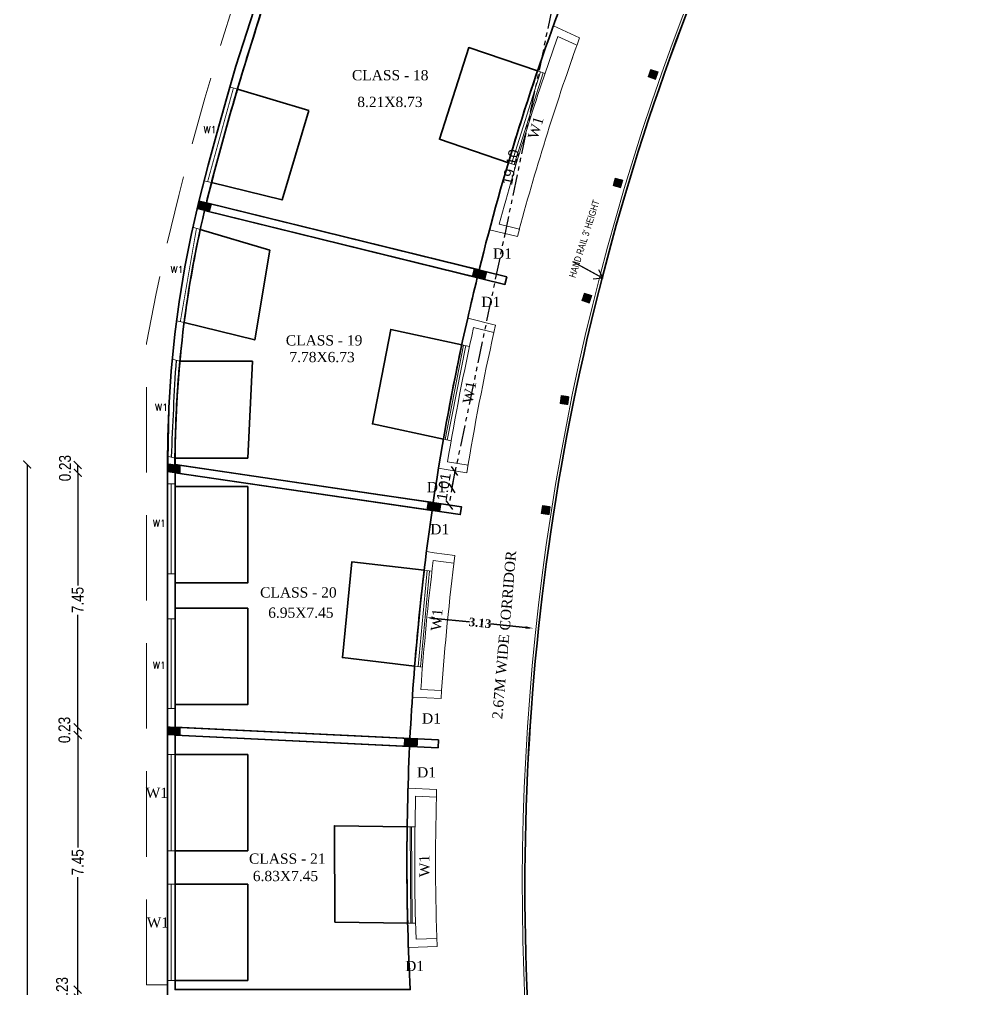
# Model space of a CAD drawing. Header units: metres. Extents: x 43 to 977, y 102 to 459.
# Drawn here: x 755.88 to 784.09, y 162.82 to 191.23 of the extents above; entities that cross this region are included whole.
import ezdxf

# ---------------------------------------------------------------- set-up
doc = ezdxf.new("R2010")
doc.units = ezdxf.units.M
doc.header["$MEASUREMENT"] = 0
doc.header["$PDMODE"] = 3
doc.linetypes.add('HIDDEN', pattern=[0.375, 0.25, -0.125])
doc.linetypes.add('PHANTOM2', pattern=[1.25, 0.625, -0.125, 0.125, -0.125, 0.125, -0.125])
doc.layers.get('0').update_dxf_attribs({"lineweight": 0})
doc.layers.get('Defpoints').update_dxf_attribs({"lineweight": 0})
for name, color, linetype, lineweight in [('BLK_1_FLR_3_ EXIT_WIDTH_ DOOR', 7, 'Continuous', 35), ('BLK_1_FLR_3_BLT_UP_AREA', 4, 'Continuous', 35), ('BLK_1_FLR_3_BLT_UP_AREA_DEDUCT', 4, 'Continuous', 35), ('BLK_1_FLR_3_CARPET_AREA', 10, 'Continuous', 35), ('BLK_1_FLR_3_REGULAR_ROOM_16', 7, 'Continuous', 35), ('BLK_1_FLR_3_REGULAR_ROOM_17', 7, 'Continuous', 35), ('BLK_1_FLR_3_REGULAR_ROOM_18', 1, 'Continuous', 35), ('BLK_1_FLR_3_REGULAR_ROOM_19', 117, 'Continuous', 35), ('BLK_1_FLR_3_ROOM_17_LIGHT_VENTILATION_2', 6, 'Continuous', 35), ('BLK_1_FLR_3_ROOM_17_LIGHT_VENTILATION_3', 6, 'Continuous', 35), ('BLK_1_FLR_3_ROOM_18_LIGHT_VENTILATION_1', 6, 'Continuous', 35), ('BLK_1_FLR_3_ROOM_18_LIGHT_VENTILATION_2', 140, 'Continuous', 35), ('BLK_1_FLR_3_ROOM_18_LIGHT_VENTILATION_3', 140, 'Continuous', 35), ('BLK_1_FLR_3_ROOM_19_LIGHT_VENTILATION_1', 4, 'Continuous', 35), ('BLK_1_FLR_3_ROOM_19_LIGHT_VENTILATION_2', 4, 'Continuous', 35), ('BLK_1_FLR_3_ROOM_19_LIGHT_VENTILATION_3', 4, 'Continuous', 35), ('BLK_1_FLR_3_ROOM_20_LIGHT_VENTILATION_1', 4, 'Continuous', 35), ('BLK_1_FLR_3_ROOM_20_LIGHT_VENTILATION_2', 4, 'Continuous', 35), ('BLK_1_FLR_3_ROOM_20_LIGHT_VENTILATION_3', 4, 'Continuous', 35), ('Column', 1, 'Continuous', 0), ('DIST_EXIT', 7, 'Continuous', 35), ('fence', 15, 'Continuous', 0), ('FURN', 30, 'Continuous', 0), ('hatch', 7, 'Continuous', 0), ('PATH_WAY', 140, 'Continuous', 35), ('RTEXT', 4, 'Continuous', 0), ('TE', 9, 'Continuous', 0), ('TEXT', 130, 'Continuous', 0), ('WALL', 7, 'Continuous', 0), ('WIN', 13, 'Continuous', 0)]:
    doc.layers.add(name, color=color, linetype=linetype, lineweight=lineweight)
doc.styles.add('ARIAL', font='arial.ttf')
doc.styles.add('RTEXT', font='arial.ttf', dxfattribs={"width": 0.8, "height": 8})
doc.styles.get("Standard").update_dxf_attribs({"font": 'romans.shx'})
doc.styles.add('style2', font='romantic.ttf')
doc.styles.add('visa', font='swissc.ttf')
doc.styles.add('working', font='timesbd.ttf', dxfattribs={"height": 0.25})
doc.dimstyles.new('Copy of o3 400', dxfattribs={"dimscale": 0.23, "dimtxt": 0.9, "dimasz": 1, "dimexe": 5, "dimexo": 9, "dimgap": 0.23, "dimtad": 0, "dimlfac": 4, "dimzin": 3, "dimdsep": 46, "dimtxsty": 'visa', "dimblk": 'ARCHTICK', "dimcen": 0.09, "dimse1": 1, "dimse2": 1, "dimclrd": 7, "dimclre": 256, "dimclrt": 7, "dimadec": 0, "dimazin": 0, "dimtfac": 0.23, "dimtofl": 0, "dimtmove": 2, "dimatfit": 1, "dimldrblk": 'ARCHTICK', "dimfxl": 0, "dimtolj": 1, "dimtzin": 0, "dimarcsym": 0})
doc.dimstyles.new('new model', dxfattribs={"dimtxt": 0.25, "dimasz": 0.23, "dimexe": 0.1, "dimexo": 0.1, "dimgap": 0, "dimtad": 0, "dimtoh": 1, "dimzin": 1, "dimdsep": 46, "dimtxsty": 'working', "dimcen": 0.09, "dimse1": 1, "dimse2": 1, "dimclrd": 8, "dimclre": 8, "dimclrt": 3, "dimadec": 1, "dimazin": 0, "dimtfac": 1, "dimtofl": 0, "dimtmove": 0, "dimatfit": 3, "dimfxl": 0, "dimtolj": 1, "dimtzin": 0, "dimlwd": -1, "dimlwe": -1, "dimarcsym": 0})
doc.dimstyles.new('o3', dxfattribs={"dimscale": 0.23, "dimtxt": 0.9, "dimasz": 1, "dimexe": 5, "dimexo": 9, "dimgap": 0.23, "dimtad": 0, "dimzin": 3, "dimdsep": 46, "dimtxsty": 'visa', "dimblk": 'ARCHTICK', "dimcen": 0.09, "dimse1": 1, "dimse2": 1, "dimclrd": 7, "dimclre": 256, "dimclrt": 7, "dimadec": 0, "dimazin": 0, "dimtfac": 0.23, "dimtofl": 0, "dimtmove": 2, "dimatfit": 1, "dimldrblk": 'ARCHTICK', "dimfxl": 0, "dimtolj": 1, "dimtzin": 0, "dimarcsym": 0})
doc.dimstyles.new('OPEN SPACE', dxfattribs={"dimtxt": 0.3, "dimasz": 0.23, "dimexe": 0.1875, "dimexo": 0.0625, "dimgap": 0.09, "dimtad": 3, "dimzin": 0, "dimdsep": 46, "dimtxsty": 'ARIAL', "dimblk": 'OBLIQUE', "dimcen": 0.09, "dimse1": 1, "dimse2": 1, "dimclrd": 6, "dimclre": 6, "dimclrt": 7, "dimadec": 0, "dimazin": 0, "dimtfac": 0.5, "dimtix": 1, "dimtmove": 0, "dimatfit": 3, "dimfxl": 0, "dimtolj": 1, "dimtzin": 0, "dimarcsym": 0})
pattern_1 = [(132.31231151, (-1151.4285927, -5185.0770647), (-0.0023475164164, -0.0021369978422), [])]
pattern_2 = [(126.69230769, (-1665.9601152, -4964.5242496), (-0.0025455095069, -0.0018968327426), [])]
pattern_3 = [(121.153846154, (-2149.488844, -4698.8002136), (-0.002716696904, -0.0016423005312), [])]
pattern_4 = [(58.846153846, (17038.6422434, 7232.9600192), (0.002716696904, -0.0016423005312), [])]

# ---------------------------------------------------------------- blocks, each defined once
blk = doc.blocks.new('_ArchTick')
at = {"color": 0, "const_width": 0.15}
blk.add_lwpolyline([(-0.5, -0.5), (0.5, 0.5)], dxfattribs=at)
blk = doc.blocks.new('*D35')
at = {"layer": 'Defpoints', "color": 0, "lineweight": 30}
for p in [(757.587, 162.816), (760.819, 162.816), (760.819, 162.584)]:
    blk.add_point(p, dxfattribs=at)
at = {"layer": 'WALL', "color": 7, "lineweight": -2}
blk.add_line((757.587, 162.584), (757.587, 162.816), dxfattribs=at)
at = {"layer": 'WALL', "color": 7, "lineweight": -2, "xscale": 0.23, "yscale": 0.23, "zscale": 0.23}
for p, rotation in [((757.587, 162.816), 90), ((757.587, 162.584), 270)]:
    blk.add_blockref('_ArchTick', p, dxfattribs=dict(at, rotation=rotation))
at = {"layer": 'WALL', "color": 7, "insert": (757.128, 162.801), "char_height": 0.345, "attachment_point": 5, "rotation": 90, "style": 'visa'}
blk.add_mtext('\\A1;0.23', dxfattribs=at)
blk = doc.blocks.new('*D36')
at = {"layer": 'Defpoints', "color": 0, "lineweight": 30}
for p in [(757.587, 170.27), (760.438, 170.27), (760.819, 162.816)]:
    blk.add_point(p, dxfattribs=at)
at = {"layer": 'WALL', "color": 7, "lineweight": -2}
for p, q in [((757.587, 170.27), (757.587, 166.974)), ((757.587, 162.816), (757.587, 166.113))]:
    blk.add_line(p, q, dxfattribs=at)
at = {"layer": 'WALL', "color": 7, "lineweight": -2, "xscale": 0.23, "yscale": 0.23, "zscale": 0.23}
for p, rotation in [((757.587, 170.27), 90), ((757.587, 162.816), 270)]:
    blk.add_blockref('_ArchTick', p, dxfattribs=dict(at, rotation=rotation))
at = {"layer": 'WALL', "color": 7, "insert": (757.587, 166.543), "char_height": 0.345, "attachment_point": 5, "rotation": 90, "style": 'visa'}
blk.add_mtext('\\A1;7.45', dxfattribs=at)
blk = doc.blocks.new('*D37')
at = {"layer": 'Defpoints', "color": 0, "lineweight": 30}
for p in [(757.587, 170.499), (760.438, 170.499), (760.438, 170.27)]:
    blk.add_point(p, dxfattribs=at)
at = {"layer": 'WALL', "color": 7, "lineweight": -2}
blk.add_line((757.587, 170.27), (757.587, 170.499), dxfattribs=at)
at = {"layer": 'WALL', "color": 7, "lineweight": -2, "xscale": 0.23, "yscale": 0.23, "zscale": 0.23}
for p, rotation in [((757.587, 170.499), 90), ((757.587, 170.27), 270)]:
    blk.add_blockref('_ArchTick', p, dxfattribs=dict(at, rotation=rotation))
at = {"layer": 'WALL', "color": 7, "insert": (757.197, 170.419), "char_height": 0.345, "attachment_point": 5, "rotation": 90, "style": 'visa'}
blk.add_mtext('\\A1;0.23', dxfattribs=at)
blk = doc.blocks.new('*D38')
at = {"layer": 'Defpoints', "color": 0, "lineweight": 30}
for p in [(757.587, 177.948), (760.438, 177.948), (760.438, 170.499)]:
    blk.add_point(p, dxfattribs=at)
at = {"layer": 'WALL', "color": 7, "lineweight": -2}
for p, q in [((757.587, 177.948), (757.587, 174.654)), ((757.587, 170.499), (757.587, 173.793))]:
    blk.add_line(p, q, dxfattribs=at)
at = {"layer": 'WALL', "color": 7, "lineweight": -2, "xscale": 0.23, "yscale": 0.23, "zscale": 0.23}
for p, rotation in [((757.587, 177.948), 90), ((757.587, 170.499), 270)]:
    blk.add_blockref('_ArchTick', p, dxfattribs=dict(at, rotation=rotation))
at = {"layer": 'WALL', "color": 7, "insert": (757.587, 174.224), "char_height": 0.345, "attachment_point": 5, "rotation": 90, "style": 'visa'}
blk.add_mtext('\\A1;7.45', dxfattribs=at)
blk = doc.blocks.new('*D39')
at = {"layer": 'Defpoints', "color": 0, "lineweight": 30}
for p in [(757.587, 178.179), (760.438, 178.179), (760.438, 177.948)]:
    blk.add_point(p, dxfattribs=at)
at = {"layer": 'WALL', "color": 7, "lineweight": -2}
blk.add_line((757.587, 177.948), (757.587, 178.179), dxfattribs=at)
at = {"layer": 'WALL', "color": 7, "lineweight": -2, "xscale": 0.23, "yscale": 0.23, "zscale": 0.23}
for p, rotation in [((757.587, 178.179), 90), ((757.587, 177.948), 270)]:
    blk.add_blockref('_ArchTick', p, dxfattribs=dict(at, rotation=rotation))
at = {"layer": 'WALL', "color": 7, "insert": (757.215, 178.086), "char_height": 0.345, "attachment_point": 5, "rotation": 90, "style": 'visa'}
blk.add_mtext('\\A1;0.23', dxfattribs=at)
blk = doc.blocks.new('*D40')
at = {"layer": 'Defpoints', "color": 0, "lineweight": 30}
for p in [(760.433, 178.189), (756.105, 139.866), (760.438, 139.866)]:
    blk.add_point(p, dxfattribs=at)
at = {"layer": 'WALL', "color": 7, "lineweight": -2}
for p, q in [((756.105, 178.189), (756.105, 159.574)), ((756.105, 139.866), (756.105, 158.481))]:
    blk.add_line(p, q, dxfattribs=at)
at = {"layer": 'WALL', "color": 7, "lineweight": -2, "xscale": 0.23, "yscale": 0.23, "zscale": 0.23}
for p, rotation in [((756.105, 178.189), 90), ((756.105, 139.866), 270)]:
    blk.add_blockref('_ArchTick', p, dxfattribs=dict(at, rotation=rotation))
at = {"layer": 'WALL', "color": 7, "insert": (756.105, 159.028), "char_height": 0.345, "attachment_point": 5, "rotation": 90, "style": 'visa'}
blk.add_mtext('\\A1;38.32', dxfattribs=at)
blk = doc.blocks.new('*D855')
at = {"layer": 'Defpoints', "color": 0, "lineweight": 30}
for p in [(767.798, 173.607), (770.917, 173.295), (770.927, 173.397)]:
    blk.add_point(p, dxfattribs=at)
at = {"layer": 'PATH_WAY', "color": 4}
for p, q in [((768.037, 173.687), (769.059, 173.584)), ((770.698, 173.42), (769.676, 173.523))]:
    blk.add_line(p, q, dxfattribs=at)
at = {"layer": 'PATH_WAY', "color": 4, "lineweight": 30}
for points in [[(768.041, 173.725), (768.033, 173.649), (767.808, 173.71)], [(770.702, 173.459), (770.694, 173.382), (770.927, 173.397)]]:
    blk.add_solid(points, dxfattribs=at)
at = {"layer": 'PATH_WAY', "color": 4, "lineweight": 35, "insert": (769.368, 173.554), "char_height": 0.25, "attachment_point": 5, "rotation": 354.2853, "style": 'working'}
blk.add_mtext('\\A1;3.13', dxfattribs=at)
blk = doc.blocks.new('_Oblique')
at = {"color": 0, "linetype": 'ByBlock', "lineweight": -2}
blk.add_line((-0.5, -0.5), (0.5, 0.5), dxfattribs=at)
blk = doc.blocks.new('*D856')
at = {"layer": 'BLK_1_FLR_3_ EXIT_WIDTH_ DOOR', "color": 2, "linetype": 'PHANTOM2', "lineweight": -2}
blk.add_line((768.627, 178.002), (768.465, 177.003), dxfattribs=at)
at = {"layer": 'Defpoints', "color": 0, "lineweight": 30}
for p in [(768.383, 178.042), (768.221, 177.042), (768.465, 177.003)]:
    blk.add_point(p, dxfattribs=at)
at = {"layer": 'BLK_1_FLR_3_ EXIT_WIDTH_ DOOR', "color": 2, "lineweight": -2, "xscale": 0.23, "yscale": 0.23, "zscale": 0.23}
for p, rotation in [((768.627, 178.002), 80.79081548751336), ((768.465, 177.003), 260.7908154875133)]:
    blk.add_blockref('_Oblique', p, dxfattribs=dict(at, rotation=rotation))
at = {"layer": 'BLK_1_FLR_3_ EXIT_WIDTH_ DOOR', "color": 2, "lineweight": 35, "insert": (768.306, 177.541), "char_height": 0.3, "attachment_point": 5, "rotation": 80.7908, "style": 'ARIAL'}
blk.add_mtext('\\A1;1.01', dxfattribs=at)
blk = doc.blocks.new('*D857')
at = {"layer": 'Defpoints', "color": 0, "lineweight": 30}
for p in [(772.456, 196.196), (772.456, 196.196), (768.546, 177.502)]:
    blk.add_point(p, dxfattribs=at)
at = {"layer": 'DIST_EXIT', "color": 7, "linetype": 'PHANTOM2', "lineweight": -2}
blk.add_line((768.546, 177.502), (772.456, 196.196), dxfattribs=at)
at = {"layer": 'DIST_EXIT', "color": 7, "lineweight": -2, "xscale": 0.23, "yscale": 0.23, "zscale": 0.23}
for p, rotation in [((772.456, 196.196), 78.18450841955644), ((768.546, 177.502), 258.1845084195564)]:
    blk.add_blockref('_Oblique', p, dxfattribs=dict(at, rotation=rotation))
at = {"layer": 'DIST_EXIT', "color": 7, "lineweight": 35, "insert": (770.263, 186.899), "char_height": 0.3, "attachment_point": 5, "rotation": 78.1845, "style": 'ARIAL'}
blk.add_mtext('\\A1;19.10', dxfattribs=at)

msp = doc.modelspace()

# ---------------------------------------------------------------- hatches: boundary and pattern name
at = {"layer": 'hatch'}
h = msp.add_hatch(dxfattribs=at)
h.set_pattern_fill('ANSI31', color=256, scale=0.025396, angle=70.615645, style=0)
h.set_pattern_definition([(115.615644957, (-2602.064941, -4388.4374603), (-0.002862512998, -0.001372447609), [])])
h.paths.add_polyline_path([(774.36744, 189.7615), (774.29158, 189.54589), (774.50719, 189.47003), (774.58305, 189.68563)])
h = msp.add_hatch(dxfattribs=at)
h.set_pattern_fill('ANSI31', color=256, scale=0.025396, angle=73.428792, style=0)
h.set_pattern_definition([(118.428792364, (-2374.3408833, -4551.8129946), (-0.002791705087, -0.001511282836), [])])
h.paths.add_polyline_path([(773.32932, 186.58057), (773.26414, 186.3615), (773.48321, 186.29631), (773.5484, 186.51538)])
h = msp.add_hatch(dxfattribs=at)
h.set_pattern_fill('ANSI31', color=256, scale=0.025396, angle=76.153846, style=0)
h.set_pattern_definition([(121.153846154, (-2157.55209, -4696.8124668), (-0.002716696904, -0.0016423005312), [])])
h.paths.add_polyline_path([(761.13218, 185.90972), (761.07748, 185.68779), (761.44735, 185.59663), (761.50205, 185.81855)])
h = msp.add_hatch(dxfattribs=at)
h.set_pattern_fill('ANSI31', color=256, scale=0.025396, angle=76.153846, style=0)
h.set_pattern_definition(pattern_3)
h.paths.add_polyline_path([(769.19543, 183.92197), (769.14073, 183.70005), (769.5106, 183.60888), (769.5653, 183.8308)])
h = msp.add_hatch(dxfattribs=at)
h.set_pattern_fill('ANSI31', color=256, scale=0.025396, angle=76.153846, style=0)
h.set_pattern_definition(pattern_3)
h.paths.add_polyline_path([(769.19543, 183.92197), (769.14073, 183.70005), (769.5106, 183.60888), (769.5653, 183.8308)])
h = msp.add_hatch(dxfattribs=at)
h.set_pattern_fill('ANSI31', color=256, scale=0.025396, angle=71.213539, style=0)
h.set_pattern_definition([(116.21353929, (-2556.0494892, -4429.9713067), (-0.002848035605, -0.0014022433083), [])])
h.paths.add_polyline_path([(772.42539, 183.21157), (772.35178, 182.99519), (772.56817, 182.92158), (772.64178, 183.13797)])
h = msp.add_hatch(dxfattribs=at)
h.set_pattern_fill('ANSI31', color=256, scale=0.025396, angle=81.692308, style=0)
h.set_pattern_definition([(126.69230769, (-1662.212947, -4961.3911026), (-0.0025455095069, -0.0018968327426), [])])
h.paths.add_polyline_path([(771.74595, 180.2084), (771.71293, 179.98223), (771.9391, 179.9492), (771.97212, 180.17537)])
h = msp.add_hatch(dxfattribs=at)
h.set_pattern_fill('ANSI31', color=256, scale=0.025396, angle=76.153846, style=0)
h.set_pattern_definition(pattern_4)
h.paths.add_polyline_path([(760.20944, 178.21394), (760.20944, 177.98295), (760.59039, 177.92732), (760.59039, 178.15831)])
h = msp.add_hatch(dxfattribs=at)
h.set_pattern_fill('ANSI31', color=256, scale=0.025396, angle=81.692308, style=0)
h.set_pattern_definition(pattern_2)
h.paths.add_polyline_path([(767.84801, 177.09727), (767.81498, 176.8711), (768.19193, 176.81606), (768.22495, 177.04222)])
h = msp.add_hatch(dxfattribs=at)
h.set_pattern_fill('ANSI31', color=256, scale=0.025396, angle=81.692308, style=0)
h.set_pattern_definition(pattern_2)
h.paths.add_polyline_path([(767.84801, 177.09727), (767.81498, 176.8711), (768.19193, 176.81606), (768.22495, 177.04222)])
h = msp.add_hatch(dxfattribs=at)
h.set_pattern_fill('ANSI31', color=256, scale=0.025396, angle=81.692308, style=0)
h.set_pattern_definition([(126.69230769, (-1662.762639, -4964.6119414), (-0.0025455095069, -0.0018968327426), [])])
h.paths.add_polyline_path([(771.19626, 176.98756), (771.16324, 176.76139), (771.3894, 176.72836), (771.42243, 176.95453)])
h = msp.add_hatch(dxfattribs=at)
h.set_pattern_fill('ANSI31', color=256, scale=0.025396, angle=76.153846, style=0)
h.set_pattern_definition(pattern_4)
h.paths.add_polyline_path([(760.20944, 170.51094), (760.58997, 170.49253), (760.58997, 170.26424), (760.20944, 170.2821)])
h = msp.add_hatch(dxfattribs=at)
h.set_pattern_fill('ANSI31', color=256, scale=0.025396, angle=87.312312, style=0)
h.set_pattern_definition(pattern_1)
h.paths.add_polyline_path([(767.16002, 170.17377), (767.14931, 169.94546), (767.52983, 169.92759), (767.54055, 170.15591)])
h = msp.add_hatch(dxfattribs=at)
h.set_pattern_fill('ANSI31', color=256, scale=0.025396, angle=87.312312, style=0)
h.set_pattern_definition(pattern_1)
h.paths.add_polyline_path([(767.16002, 170.17377), (767.14931, 169.94546), (767.52983, 169.92759), (767.54055, 170.15591)])

# ---------------------------------------------------------------- linework, layer by layer
at = {"layer": 'BLK_1_FLR_3_BLT_UP_AREA', "color": 26, "lineweight": 35}
msp.add_lwpolyline([(831.08261, 139.86355), (760.21154, 139.86355), (760.21154, 177.80383), (760.25307, 179.85798), (760.32495, 180.92905), (760.43358, 182.00991), (760.55854, 182.95477), (760.72584, 183.97806), (760.91776, 184.95846), (761.13815, 185.9362), (761.40222, 186.95678), (761.66817, 187.92016), (761.93923, 188.90205), (762.21828, 189.85921), (762.53626, 190.85039), (762.84925, 191.82603)], dxfattribs=at)
at = {"layer": 'BLK_1_FLR_3_BLT_UP_AREA_DEDUCT', "color": 26, "lineweight": 35}
msp.add_lwpolyline([(775.4452, 191.47263), (775.24947, 190.9582), (775.11707, 190.60329), (774.91996, 190.06396), (774.77158, 189.64883), (774.60243, 189.16541), (774.47053, 188.78054), (774.29691, 188.26269), (774.1473, 187.80555), (774.00348, 187.35598), (773.88298, 186.97117), (773.72218, 186.44543), (773.59946, 186.03412), (773.45307, 185.53121), (773.35853, 185.19894), (773.19618, 184.61347), (773.09727, 184.24697), (772.95156, 183.69239), (772.85307, 183.30684), (772.71927, 182.76812), (772.63175, 182.40567), (772.49934, 181.84083), (772.40343, 181.41821), (772.29181, 180.91069), (772.19511, 180.45612), (772.09671, 179.97786), (772.01, 179.542), (771.91409, 179.04252), (771.84349, 178.66198), (771.74396, 178.10481), (771.68054, 177.73569), (771.58638, 177.16492), (771.51876, 176.73613), (771.44136, 176.22301), (771.38082, 175.80294), (771.30892, 175.27924), (771.2474, 174.80648), (771.1891, 174.33379), (771.1391, 173.90611), (771.08191, 173.38683), (771.03835, 172.96567), (770.98737, 172.43852), (770.94544, 171.9707), (770.90551, 171.48903), (770.8724, 171.05591), (770.83632, 170.53853), (770.81207, 170.15582), (770.77984, 169.5872), (770.76032, 169.19626), (770.73606, 168.63519), (770.71951, 168.17669), (770.70499, 167.68269), (770.69513, 167.2523), (770.68664, 166.72985), (770.68258, 166.30651), (770.68102, 165.77686), (770.68246, 165.37586), (770.68812, 164.82387), (770.6956, 164.38873), (770.70794, 163.87107), (770.72023, 163.46587), (770.74049, 162.91861), (770.75846, 162.50777)], dxfattribs=at)
at = {"layer": 'BLK_1_FLR_3_CARPET_AREA', "color": 15, "lineweight": 35, "ltscale": 20}
msp.add_lwpolyline([(760.43801, 162.81606), (760.43801, 170.27042), (768.13968, 169.89789), (768.15072, 170.12619), (760.43801, 170.49925), (760.43801, 177.94769), (768.79088, 176.72799), (768.8239, 176.95416), (760.43288, 178.18945, -0.02680843), (760.64063, 181.82993, -0.02986483), (761.30004, 185.63191), (770.09823, 183.46335), (770.15293, 183.68527), (761.35325, 185.8542, -0.01575025), (762.81617, 190.9788, -0.0203343), (764.47301, 195.65746)], format="xyb", dxfattribs=at)
msp.add_lwpolyline([(775.44501, 191.47263), (775.24928, 190.9582), (775.11688, 190.60329), (774.91978, 190.06396), (774.7714, 189.64883), (774.60224, 189.16541), (774.47034, 188.78054), (774.29673, 188.26269), (774.14712, 187.80555), (774.0033, 187.35598), (773.88279, 186.97117), (773.722, 186.44543), (773.59928, 186.03412), (773.45288, 185.53121), (773.35835, 185.19894), (773.19599, 184.61347), (773.09708, 184.24697), (772.95138, 183.69239), (772.85288, 183.30684), (772.71909, 182.76812), (772.63156, 182.40567), (772.49915, 181.84083), (772.40324, 181.41821), (772.29162, 180.91069), (772.19492, 180.45612), (772.09652, 179.97786), (772.00981, 179.542), (771.9139, 179.04252), (771.8433, 178.66198), (771.74378, 178.10481), (771.68035, 177.73569), (771.58619, 177.16492), (771.51858, 176.73613), (771.44117, 176.22301), (771.38064, 175.80294), (771.30874, 175.27924), (771.24722, 174.80648), (771.18891, 174.33379), (771.13892, 173.90611), (771.08173, 173.38683), (771.03816, 172.96567), (770.98719, 172.43852), (770.94526, 171.9707), (770.90532, 171.48903), (770.87221, 171.05591), (770.83614, 170.53853), (770.81188, 170.15582), (770.77965, 169.5872), (770.76013, 169.19626), (770.73587, 168.63519), (770.71933, 168.17669), (770.70481, 167.68269), (770.69494, 167.2523), (770.68646, 166.72985), (770.68239, 166.30651), (770.68084, 165.77686), (770.68227, 165.37586), (770.68794, 164.82387), (770.69541, 164.38873), (770.70776, 163.87107), (770.72005, 163.46587), (770.7403, 162.91861), (770.75827, 162.50777)], dxfattribs=at)
at = {"layer": 'BLK_1_FLR_3_REGULAR_ROOM_16', "color": 3, "lineweight": 35, "ltscale": 20}
msp.add_lwpolyline([(764.47301, 195.65746, 0.00588231), (763.95462, 194.31792, 0.00608424), (763.30197, 192.48182, 0.00646895), (762.81617, 190.9788, 0.00744931), (762.08398, 188.5664), (761.57543, 186.71769, 0.00262552), (761.35399, 185.85713), (769.3417, 183.88834, -0.03028731), (771.94312, 192.18597)], format="xyb", close=True, dxfattribs=at)
at = {"layer": 'BLK_1_FLR_3_REGULAR_ROOM_17', "color": 3, "lineweight": 35, "ltscale": 20}
msp.add_lwpolyline([(761.30004, 185.63191, 0.02986483), (760.64063, 181.82993, 0.01960188), (760.45034, 179.16965, 0.00758465), (760.43636, 178.18894), (766.43003, 177.30657), (767.99712, 177.07775, -0.01913092), (769.0072, 182.47988, -0.00423167), (769.28629, 183.66348)], format="xyb", close=True, dxfattribs=at)
at = {"layer": 'BLK_1_FLR_3_REGULAR_ROOM_18', "color": 3, "lineweight": 35, "ltscale": 20}
msp.add_lwpolyline([(767.96369, 176.84878), (760.43801, 177.94769), (760.43801, 170.50262), (760.5883, 170.49557), (760.5883, 170.4946), (767.31612, 170.16918, -0.02336514)], format="xyb", close=True, dxfattribs=at)
at = {"layer": 'BLK_1_FLR_3_REGULAR_ROOM_19', "color": 3, "lineweight": 35, "ltscale": 20}
msp.add_lwpolyline([(767.30496, 169.93827), (760.43801, 170.27042), (760.43801, 162.81855), (760.58332, 162.81855), (767.32536, 162.81855, -0.02479025)], format="xyb", close=True, dxfattribs=at)
at = {"layer": 'BLK_1_FLR_3_ROOM_17_LIGHT_VENTILATION_2', "color": 3, "lineweight": 35, "ltscale": 20}
msp.add_lwpolyline([(764.35583, 188.56125), (762.26437, 189.18536, 0.00190491), (762.08398, 188.5664), (761.57543, 186.71769, 0.00082456), (761.50491, 186.44768), (763.57302, 185.93794)], format="xyb", close=True, dxfattribs=at)
at = {"layer": 'BLK_1_FLR_3_ROOM_17_LIGHT_VENTILATION_3', "color": 3, "lineweight": 35, "ltscale": 20}
msp.add_lwpolyline([(771.05251, 189.71618), (769.03595, 190.40204), (768.18101, 187.71648), (770.19757, 187.03062, -0.00980817)], format="xyb", close=True, dxfattribs=at)
at = {"layer": 'BLK_1_FLR_3_ROOM_18_LIGHT_VENTILATION_1', "color": 3, "lineweight": 35, "ltscale": 20}
msp.add_lwpolyline([(763.21316, 184.46786), (761.17425, 185.07628, 0.02139586), (760.70353, 182.35094), (762.77163, 181.8412)], format="xyb", close=True, dxfattribs=at)
at = {"layer": 'BLK_1_FLR_3_ROOM_18_LIGHT_VENTILATION_2', "color": 3, "lineweight": 35, "ltscale": 20}
msp.add_lwpolyline([(762.7081, 181.21619), (760.5781, 181.21619, 0.01506811), (760.45034, 179.16965, 0.00611716), (760.43674, 178.37871), (762.56674, 178.37871)], format="xyb", close=True, dxfattribs=at)
at = {"layer": 'BLK_1_FLR_3_ROOM_18_LIGHT_VENTILATION_3', "color": 3, "lineweight": 35, "ltscale": 20}
msp.add_lwpolyline([(768.83499, 181.70083), (766.7552, 182.14853), (766.21549, 179.38011), (768.29576, 178.93231, -0.00981577)], format="xyb", close=True, dxfattribs=at)
at = {"layer": 'BLK_1_FLR_3_ROOM_19_LIGHT_VENTILATION_1', "color": 3, "lineweight": 35, "ltscale": 20}
msp.add_lwpolyline([(762.56634, 177.54693), (760.43801, 177.54693), (760.43801, 174.72353), (762.56801, 174.72353)], close=True, dxfattribs=at)
at = {"layer": 'BLK_1_FLR_3_ROOM_19_LIGHT_VENTILATION_2', "color": 3, "lineweight": 35, "ltscale": 20}
msp.add_lwpolyline([(762.56801, 173.98652), (760.43801, 173.98652), (760.43801, 171.16312), (762.56801, 171.16312)], close=True, dxfattribs=at)
at = {"layer": 'BLK_1_FLR_3_ROOM_19_LIGHT_VENTILATION_3', "color": 3, "lineweight": 35, "ltscale": 20}
msp.add_lwpolyline([(767.73248, 175.09468), (765.61749, 175.34707), (765.33841, 172.54037), (767.4534, 172.28798, -0.00981578)], format="xyb", close=True, dxfattribs=at)
at = {"layer": 'BLK_1_FLR_3_ROOM_20_LIGHT_VENTILATION_1', "color": 3, "lineweight": 35, "ltscale": 20}
msp.add_lwpolyline([(762.56801, 169.70447), (760.43801, 169.70447), (760.43801, 166.88108), (762.56634, 166.88108)], close=True, dxfattribs=at)
at = {"layer": 'BLK_1_FLR_3_ROOM_20_LIGHT_VENTILATION_2', "color": 3, "lineweight": 35, "ltscale": 20}
msp.add_lwpolyline([(762.56801, 165.90775), (760.43801, 165.90775), (760.43801, 163.08435), (762.56552, 163.08435)], close=True, dxfattribs=at)
at = {"layer": 'BLK_1_FLR_3_ROOM_20_LIGHT_VENTILATION_3', "color": 3, "lineweight": 35, "ltscale": 20}
msp.add_lwpolyline([(767.23359, 167.58533), (765.10342, 167.6151), (765.11986, 164.7946), (767.24965, 164.76484, -0.00981578)], format="xyb", close=True, dxfattribs=at)
at = {"layer": 'Column'}
for points in [[(774.29158, 189.54589), (774.36744, 189.7615), (774.58305, 189.68563), (774.50719, 189.47003)], [(773.26414, 186.3615), (773.32932, 186.58057), (773.5484, 186.51538), (773.48321, 186.29631)], [(761.07748, 185.68779), (761.13218, 185.90972), (761.50205, 185.81855), (761.44735, 185.59663)], [(769.14073, 183.70005), (769.19543, 183.92197), (769.5653, 183.8308), (769.5106, 183.60888)], [(769.14073, 183.70005), (769.19543, 183.92197), (769.5653, 183.8308), (769.5106, 183.60888)], [(772.35178, 182.99519), (772.42539, 183.21157), (772.64178, 183.13797), (772.56817, 182.92158)], [(771.71293, 179.98223), (771.74595, 180.2084), (771.97212, 180.17537), (771.9391, 179.9492)], [(760.20944, 177.98295), (760.20944, 178.21394), (760.59039, 178.15831), (760.59039, 177.92732)], [(767.81498, 176.8711), (767.84801, 177.09727), (768.22495, 177.04222), (768.19193, 176.81606)], [(767.81498, 176.8711), (767.84801, 177.09727), (768.22495, 177.04222), (768.19193, 176.81606)], [(771.16324, 176.76139), (771.19626, 176.98756), (771.42243, 176.95453), (771.3894, 176.72836)], [(760.20944, 170.2821), (760.20944, 170.51094), (760.58997, 170.49307), (760.58997, 170.26424)], [(767.14931, 169.94546), (767.16002, 170.17377), (767.54055, 170.15591), (767.52983, 169.92759)], [(767.14931, 169.94546), (767.16002, 170.17377), (767.54055, 170.15591), (767.52983, 169.92759)]]:
    msp.add_lwpolyline(points, close=True, dxfattribs=at)
at = {"layer": 'fence', "linetype": 'HIDDEN', "ltscale": 10}
msp.add_line((759.59788, 162.95893), (759.59625, 181.74924), dxfattribs=at)
at = {"layer": 'fence', "linetype": 'HIDDEN', "ltscale": 8}
msp.add_arc((839.07225, 166.58151), 80.9104, 135.9220173, 169.1952229, dxfattribs=at)
at = {"layer": 'FURN'}
for start, end in [(167.4142415, 170.7908155), (172.7590733, 175.9703739), (178.4911645, 182.0157707)]:
    msp.add_arc((839.07225, 166.58151), 71.00589, start, end, dxfattribs=at)
at = {"layer": 'WALL'}
for p, q in [((772.28288, 190.6858), (771.51989, 191.04034)), ((772.18656, 190.47852), (771.65025, 190.72773)), ((772.05371, 190.04109), (772.12957, 190.2567)), ((762.25668, 189.18565), (762.03711, 189.25118)), ((770.79861, 188.94813), (770.79426, 188.94966)), ((761.50307, 186.44605), (761.27804, 186.50151)), ((770.1571, 183.68527), (761.3541, 185.85502)), ((770.1571, 183.68527), (761.3541, 185.85502)), ((770.1024, 183.46335), (761.2994, 185.63309)), ((770.1024, 183.46335), (761.2994, 185.63309)), ((770.52012, 185.0867), (769.92818, 185.2326)), ((761.17377, 185.07443), (760.95419, 185.13995)), ((770.46089, 184.86589), (769.64703, 185.06649)), ((770.52012, 185.0867), (770.46089, 184.86589)), ((760.7037, 182.34882), (760.47868, 182.40428)), ((769.82273, 182.27678), (769.00887, 182.47738)), ((768.95864, 182.25436), (768.95417, 182.25546)), ((768.95864, 182.25436), (768.95417, 182.25546)), ((769.77256, 182.05374), (769.18062, 182.19964)), ((769.77256, 182.05374), (769.82273, 182.27678)), ((760.57735, 181.21441), (760.35404, 181.28105)), ((760.43841, 178.37621), (760.21016, 178.43247)), ((760.20944, 161.97798), (760.20944, 178.21925)), ((767.99879, 177.07525), (760.43803, 178.17928)), ((767.96576, 176.84908), (760.43801, 177.94829)), ((768.37992, 178.0428), (768.1555, 178.08674)), ((760.20944, 177.62742), (760.43801, 177.62742)), ((768.82807, 176.95416), (768.22495, 177.04222)), ((768.82807, 176.95416), (768.22495, 177.04222)), ((768.79504, 176.72799), (768.19193, 176.81606)), ((768.79504, 176.72799), (768.19193, 176.81606)), ((768.82807, 176.95416), (768.79504, 176.72799)), ((768.82807, 176.95416), (768.79504, 176.72799)), ((768.02798, 175.60805), (767.80178, 175.64108)), ((768.02798, 175.60805), (768.63263, 175.53123)), ((767.99918, 175.38131), (768.60382, 175.30449)), ((760.43801, 174.99352), (760.20944, 174.99352)), ((760.20944, 173.6783), (760.43801, 173.6783)), ((768.24189, 171.57126), (767.63295, 171.60071)), ((768.22619, 171.34318), (767.38895, 171.38368)), ((768.24189, 171.57126), (768.23085, 171.34296)), ((760.43801, 171.0444), (760.20944, 171.0444)), ((768.15489, 170.12619), (760.20944, 170.51051)), ((760.58994, 170.49253), (760.43815, 170.49987)), ((768.14384, 169.89789), (760.20944, 170.28168)), ((760.43822, 170.39677), (760.43822, 170.39891)), ((760.44894, 170.39583), (760.44894, 170.39797)), ((760.20944, 169.70198), (760.43801, 169.70198)), ((768.09736, 168.6797), (767.26012, 168.7202)), ((768.09097, 168.45118), (767.48203, 168.48063)), ((768.09097, 168.45118), (768.09736, 168.6797)), ((760.43801, 166.87858), (760.20944, 166.87858)), ((760.20944, 165.90525), (760.43801, 165.90525)), ((768.10225, 164.31233), (767.49349, 164.29091)), ((768.11029, 164.08391), (767.27274, 164.05443)), ((767.29763, 163.42557), (767.32703, 163.42557)), ((767.29763, 163.42557), (767.32703, 163.42557)), ((767.29763, 163.42557), (767.32703, 163.42557)), ((760.43801, 163.08185), (760.20944, 163.08185))]:
    msp.add_line(p, q, dxfattribs=at)
at = {"layer": 'WALL', "ltscale": 20}
for p, q in [((771.13715, 189.68739), (770.28505, 187.00087)), ((770.36356, 186.97416), (771.2135, 189.66142)), ((771.05476, 189.71541), (771.27115, 189.64181)), ((770.19992, 187.02982), (770.41632, 186.95622)), ((768.34243, 178.92226), (768.88166, 181.69078)), ((768.4096, 178.9078), (768.94883, 181.67633)), ((768.8371, 181.70038), (769.06055, 181.65228)), ((768.29779, 178.93187), (768.52141, 178.88374)), ((760.43801, 177.62742), (760.43801, 177.94829)), ((767.8204, 175.08419), (767.55174, 172.27624)), ((767.89062, 175.07581), (767.62197, 172.26786)), ((767.73442, 175.09445), (767.96138, 175.06737)), ((760.43801, 173.6783), (760.43801, 174.99352)), ((767.45525, 172.28776), (767.68238, 172.26065)), ((760.43801, 169.70198), (760.43801, 171.0444)), ((767.23529, 167.58531), (767.46384, 167.58212)), ((767.33727, 164.76361), (767.32122, 167.58411)), ((767.37649, 164.76249), (767.36044, 167.58299)), ((760.43801, 165.90525), (760.43801, 166.87858)), ((767.25125, 164.76481), (767.47997, 164.76162)), ((760.43801, 163.08185), (760.43801, 162.81606)), ((760.20944, 162.95898), (759.59788, 162.95893))]:
    msp.add_line(p, q, dxfattribs=at)
at = {"layer": 'WALL', "color": 7}
msp.add_lwpolyline([(802.15552, 204.17968), (802.15552, 209.22555), (805.40677, 209.22557, -0.20084578), (819.49086, 155.3303), (819.49086, 155.3303), (819.49086, 155.3303), (816.65703, 155.31904), (771.45755, 155.3319, -0.20299324), (785.38563, 209.22557), (788.43825, 209.22557), (788.43825, 204.19789), (802.15552, 204.17968), (802.15552, 209.22555), (805.40677, 209.22557)], format="xyb", dxfattribs=at)
at = {"layer": 'WALL'}
for centre, radius, start, end in [((842.0603, 165.83217), 71.45549, 142.5300753, 188.5118777), ((839.07225, 166.58151), 80.3009, 158.5309738, 163.6020621), ((839.07225, 166.58151), 80.07233, 158.7047093, 163.6026828), ((839.07225, 166.58151), 71.84397, 160.0960887, 165.0904748), ((839.07225, 166.58151), 71.6154, 160.2957472, 164.9041796), ((839.07225, 166.58151), 71.00589, 160.155484, 164.9041796), ((792.76855, 178.21595), 32.55911, 165.258761, 180.0058), ((792.76855, 178.21595), 32.33054, 165.258761, 180.064994), ((839.07225, 166.58151), 80.07233, 165.6359301, 166.072071), ((839.07225, 166.58151), 71.00589, 166.0616295, 166.2460628), ((839.07225, 166.58151), 71.00589, 166.0616295, 166.2460628), ((839.07225, 166.58151), 71.84397, 167.2172175, 170.7848713), ((839.07225, 166.58151), 71.6154, 167.4035127, 170.6079516), ((839.07225, 166.58151), 71.84397, 172.755679, 176.1673979), ((839.07225, 166.58151), 71.6154, 172.9419371, 175.9811027), ((839.07225, 166.58151), 71.00589, 177.1385526, 177.3229859), ((839.07225, 166.58151), 71.00589, 177.1385526, 177.3229859), ((839.07225, 166.58151), 71.84397, 178.2941406, 182.0157707), ((839.07225, 166.58151), 71.6154, 178.4804358, 181.8329069)]:
    msp.add_arc(centre, radius, start, end, dxfattribs=at)
at = {"layer": 'WIN', "color": 7}
for p, q in [((762.03711, 189.25118), (761.27804, 186.50151)), ((761.50307, 186.44605), (762.25668, 189.18565)), ((760.20944, 177.62742), (760.20944, 174.99352)), ((760.43801, 177.62742), (760.43801, 174.99352)), ((760.20944, 173.6783), (760.20944, 171.0444)), ((760.43801, 173.6783), (760.43801, 171.0444)), ((760.20944, 169.70198), (760.20944, 166.87858)), ((760.43801, 169.70198), (760.43801, 166.87858)), ((760.20944, 165.90525), (760.20944, 163.08185)), ((760.43801, 165.90525), (760.43801, 163.08185))]:
    msp.add_line(p, q, dxfattribs=at)
at = {"layer": 'WIN', "color": 5, "lineweight": 9}
for p, q in [((760.20944, 178.21266), (760.20944, 177.98295)), ((767.26506, 164.28287), (767.2647, 164.28285))]:
    msp.add_line(p, q, dxfattribs=at)
at = {"layer": 'WIN', "color": 7, "lineweight": 9}
for p, q in [((768.41686, 178.26836), (769.01816, 178.17087)), ((768.37992, 178.0428), (768.98158, 177.94525))]:
    msp.add_line(p, q, dxfattribs=at)
at = {"layer": 'WIN', "const_width": 0.0254}
for points in [[(761.39055, 186.47378), (762.1469, 189.21841)], [(760.59119, 182.37655), (761.06398, 185.10719)], [(760.32373, 177.62742), (760.32373, 174.99352)], [(760.32373, 173.6783), (760.32373, 171.0444)], [(760.32373, 169.70198), (760.32373, 166.87858)], [(760.32373, 165.90525), (760.32373, 163.08185)]]:
    msp.add_lwpolyline(points, dxfattribs=at)
at = {"layer": 'WIN', "lineweight": 30}
msp.add_arc((885.66169, 173.59613), 125.4296, 176.5026058, 177.8030885, dxfattribs=at)

# ---------------------------------------------------------------- texts
at = {"layer": 'RTEXT', "style": 'RTEXT', "width": 0.8}
msp.add_text("HAND RAIL 3' HEIGHT", height=0.2031694, rotation=72.519676, dxfattribs=at).set_placement((772.16035, 183.64402))
at = {"layer": 'TEXT', "color": 4, "style": 'style2'}
for s, p in [('CLASS - 18', (765.61741, 189.44244)), ('8.21X8.73', (765.77272, 188.65985)), ('D1', (769.74834, 184.21999)), ('D1', (769.40685, 182.80403)), ('CLASS - 19', (763.68092, 181.67769)), ('7.78X6.73', (763.78531, 181.18956)), ('D1', (767.80974, 177.38103)), ('D1', (767.91168, 176.14899)), ('CLASS - 20', (762.92796, 174.29737)), ('6.95X7.45', (763.16442, 173.70483)), ('D1', (767.66862, 170.60668)), ('D1', (767.52296, 169.02967)), ('W1', (759.57817, 168.43115)), ('CLASS - 21', (762.60323, 166.50221)), ('6.83X7.45', (762.71435, 165.99344)), ('W1', (759.60709, 164.63443)), ('D1', (767.1749, 163.35844))]:
    msp.add_text(s, height=0.3, dxfattribs=at).set_placement(p)
for rotation, p in [(73.193261, (771.04711, 187.69701)), (80.037197, (769.1486, 179.95811)), (85.556901, (768.22178, 173.31022)), (90.825537, (767.893, 166.11226))]:
    msp.add_text('W1', height=0.3, rotation=rotation, dxfattribs=at).set_placement(p)
at = {"layer": 'TEXT', "color": 4, "insert": (769.71967, 170.75089), "char_height": 0.3, "width": 18.8646, "attachment_point": 1, "rotation": 85.229559, "style": 'style2'}
msp.add_mtext('2.67M WIDE CORRIDOR', dxfattribs=at)
at = {"layer": 'WALL'}
for p in [(761.26961, 187.89778), (760.30517, 183.80055), (759.84804, 179.76256), (759.7866, 176.36894), (759.7866, 172.21026)]:
    msp.add_text('W1', height=0.203169, dxfattribs=at).set_placement(p)

# ---------------------------------------------------------------- dimensions: what is measured, and where the dimension line sits
at = {"layer": 'BLK_1_FLR_3_ EXIT_WIDTH_ DOOR', "color": 2, "lineweight": 35}
dim = msp.add_aligned_dim(p1=(768.38282, 178.04165), p2=(768.22079, 177.04222), distance=0.24735, dimstyle='OPEN SPACE', override={"dimpost": '\\X', "dimclrd": 2, "dimclrt": 2, "dimfxl": 0, "dimarcsym": 2}, dxfattribs=at)
dim.commit()
dim.dimension.update_dxf_attribs({"geometry": '*D856', "text_midpoint": (768.30593, 177.54127)})
at = {"layer": 'DIST_EXIT', "color": 7, "lineweight": 35}
dim = msp.add_aligned_dim(p1=(768.54597, 177.50235), p2=(772.45648, 196.19567), distance=0, dimstyle='OPEN SPACE', override={"dimpost": '\\X', "dimclrd": 7, "dimfxl": 0, "dimarcsym": 2}, dxfattribs=at)
dim.commit()
dim.dimension.update_dxf_attribs({"geometry": '*D857', "text_midpoint": (770.2632, 186.8988)})
at = {"layer": 'PATH_WAY', "color": 4, "lineweight": 35}
dim = msp.add_aligned_dim(p1=(767.79813, 173.60716), p2=(770.91684, 173.29506), distance=0.10292, dimstyle='new model', override={"dimpost": '\\X', "dimclrd": 4, "dimclrt": 4}, dxfattribs=at)
dim.commit()
dim.dimension.update_dxf_attribs({"geometry": '*D855', "text_midpoint": (769.36774, 173.55352)})
at = {"layer": 'WALL'}
for base, p1, p2, picture, middle in [((757.58675, 178.17867), (760.43801, 177.94829), (760.43803, 178.17867), '*D39', (757.21461, 178.08587)), ((757.58675, 170.49925), (760.43801, 170.27042), (760.43801, 170.49925), '*D37', (757.19726, 170.41913)), ((757.58675, 162.81606), (760.81895, 162.58394), (760.81895, 162.81606), '*D35', (757.12821, 162.80102))]:
    dim = msp.add_linear_dim(base=base, p1=p1, p2=p2, angle=90, dimstyle='o3', override={"dimtxt": 1.5, "dimpost": '\\X'}, dxfattribs=at)
    dim.commit()
    dim.dimension.update_dxf_attribs({"geometry": picture, "text_midpoint": middle, "dimtype": 160})
for base, p1, p2, picture, middle in [((756.10462, 139.86563), (760.43288, 178.18945), (760.43801, 139.86563), '*D40', (756.10462, 159.02754)), ((757.58675, 177.94829), (760.43801, 170.49925), (760.43801, 177.94829), '*D38', (757.58675, 174.22377)), ((757.58675, 170.27042), (760.81895, 162.81606), (760.43801, 170.27042), '*D36', (757.58675, 166.54324))]:
    dim = msp.add_linear_dim(base=base, p1=p1, p2=p2, angle=90, dimstyle='o3', override={"dimtxt": 1.5, "dimpost": '\\X'}, dxfattribs=at)
    dim.commit()
    dim.dimension.update_dxf_attribs({"geometry": picture, "text_midpoint": middle})

# ---------------------------------------------------------------- leaders
at = {"layer": 'TE', "color": 22, "ltscale": 20}
msp.add_leader([(772.96406, 183.64765), (772.37646, 183.97169)], dimstyle='Copy of o3 400', override={"dimtxt": 1, "dimldrblk": 'Open90'}, dxfattribs=at)

doc.saveas('drawing.dxf')
